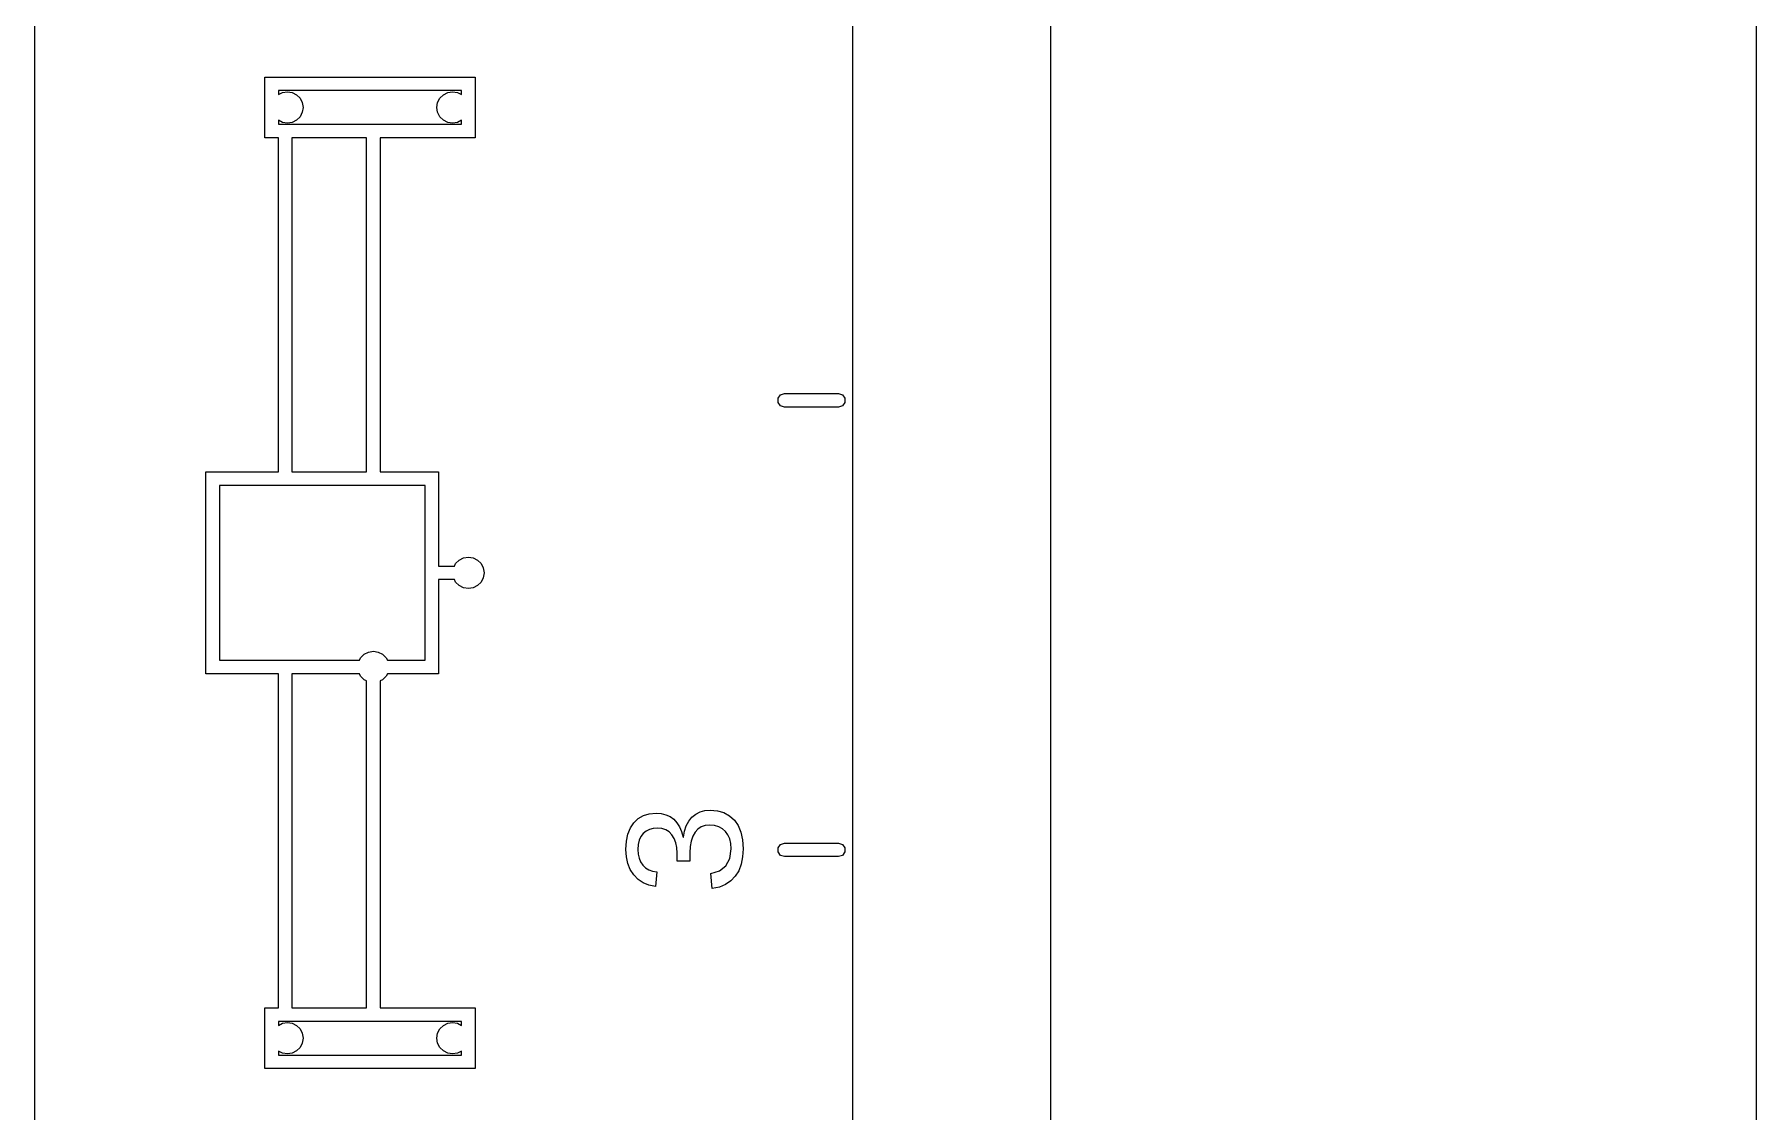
# Model space of a CAD drawing. Header units: metres. Extents: x -91 to 100, y 0 to 828.
# Drawn here: x -91 to 100.5, y 353.9 to 473.7 of the extents above; entities that cross this region are included whole.
import ezdxf

# ---------------------------------------------------------------- set-up
doc = ezdxf.new("R2010")
doc.units = ezdxf.units.M

msp = doc.modelspace()

# ---------------------------------------------------------------- linework, layer by layer
for p, q in [((-91, 485.84), (-91, 342.31)), ((0, 342.31), (0, 485.84)), ((22, 485.84), (22, 342.31)), ((100.5, 342.31), (100.5, 485.84)), ((-65.375, 462.185), (-65.375, 468.935)), ((-65.375, 468.935), (-42, 468.935)), ((-43.5, 467.435), (-63.875, 467.435)), ((-63.875, 467.435), (-63.875, 466.99)), ((-63.4158, 467.224), (-62.875, 467.31)), ((-62.875, 467.31), (-62.3342, 467.224)), ((-45.0408, 467.224), (-44.5, 467.31)), ((-44.5, 467.31), (-43.9592, 467.224)), ((-43.5, 466.99), (-43.5, 467.435)), ((-42, 468.935), (-42, 462.185)), ((-63.875, 466.99), (-63.4158, 467.224)), ((-62.3342, 467.224), (-61.8464, 466.976)), ((-61.8464, 466.976), (-61.4592, 466.589)), ((-61.4592, 466.589), (-61.2106, 466.101)), ((-61.2106, 466.101), (-61.125, 465.56)), ((-61.125, 465.56), (-61.2106, 465.019)), ((-46.25, 465.56), (-46.1643, 466.101)), ((-46.1643, 465.019), (-46.25, 465.56)), ((-46.1643, 466.101), (-45.9158, 466.589)), ((-45.9158, 466.589), (-45.5286, 466.976)), ((-45.5286, 466.976), (-45.0408, 467.224)), ((-43.9592, 467.224), (-43.5, 466.99)), ((-63.4158, 463.896), (-63.875, 464.13)), ((-63.875, 464.13), (-63.875, 463.685)), ((-63.875, 463.685), (-43.5, 463.685)), ((-62.875, 463.81), (-63.4158, 463.896)), ((-62.3342, 463.896), (-62.875, 463.81)), ((-61.8464, 464.144), (-62.3342, 463.896)), ((-61.4592, 464.531), (-61.8464, 464.144)), ((-61.2106, 465.019), (-61.4592, 464.531)), ((-45.9158, 464.531), (-46.1643, 465.019)), ((-45.5286, 464.144), (-45.9158, 464.531)), ((-45.0408, 463.896), (-45.5286, 464.144)), ((-44.5, 463.81), (-45.0408, 463.896)), ((-43.9592, 463.896), (-44.5, 463.81)), ((-43.5, 464.13), (-43.9592, 463.896)), ((-43.5, 463.685), (-43.5, 464.13)), ((-63.875, 462.185), (-65.375, 462.185)), ((-63.875, 425.029), (-63.875, 462.185)), ((-62.375, 462.185), (-62.375, 425.029)), ((-54.0625, 462.185), (-62.375, 462.185)), ((-54.0625, 425.029), (-54.0625, 462.185)), ((-42, 462.185), (-52.5625, 462.185)), ((-52.5625, 462.185), (-52.5625, 425.029)), ((-8.3008, 433.232), (-8.0283, 433.607)), ((-8.3008, 432.768), (-8.3008, 433.232)), ((-8.0283, 433.607), (-7.5875, 433.75)), ((-7.5875, 433.75), (-1.5875, 433.75)), ((-1.5875, 433.75), (-1.1467, 433.607)), ((-1.1467, 433.607), (-0.8742, 433.232)), ((-0.8742, 433.232), (-0.8742, 432.768)), ((-8.0283, 432.393), (-8.3008, 432.768)), ((-7.5875, 432.25), (-8.0283, 432.393)), ((-1.5875, 432.25), (-7.5875, 432.25)), ((-1.1467, 432.393), (-1.5875, 432.25)), ((-0.8742, 432.768), (-1.1467, 432.393)), ((-71.9375, 402.591), (-71.9375, 425.029)), ((-71.9375, 425.029), (-63.875, 425.029)), ((-70.4375, 423.529), (-70.4375, 404.091)), ((-47.5625, 423.529), (-70.4375, 423.529)), ((-62.375, 425.029), (-54.0625, 425.029)), ((-52.5625, 425.029), (-46.0625, 425.029)), ((-47.5625, 404.091), (-47.5625, 423.529)), ((-46.0625, 425.029), (-46.0625, 414.56)), ((-43.2908, 415.474), (-42.75, 415.56)), ((-42.75, 415.56), (-42.2092, 415.474)), ((-46.0625, 414.56), (-44.3077, 414.56)), ((-44.3077, 414.56), (-44.1658, 414.839)), ((-44.1658, 414.839), (-43.7786, 415.226)), ((-43.7786, 415.226), (-43.2908, 415.474)), ((-42.2092, 415.474), (-41.7214, 415.226)), ((-41.7214, 415.226), (-41.3342, 414.839)), ((-41.3342, 414.839), (-41.0857, 414.351)), ((-41.0857, 414.351), (-41, 413.81)), ((-41, 413.81), (-41.0857, 413.269)), ((-44.3077, 413.06), (-46.0625, 413.06)), ((-46.0625, 413.06), (-46.0625, 402.591)), ((-44.1658, 412.781), (-44.3077, 413.06)), ((-43.7786, 412.394), (-44.1658, 412.781)), ((-43.2908, 412.146), (-43.7786, 412.394)), ((-42.75, 412.06), (-43.2908, 412.146)), ((-42.2092, 412.146), (-42.75, 412.06)), ((-41.7214, 412.394), (-42.2092, 412.146)), ((-41.3342, 412.781), (-41.7214, 412.394)), ((-41.0857, 413.269), (-41.3342, 412.781)), ((-70.4375, 404.091), (-54.8702, 404.091)), ((-54.8702, 404.091), (-54.7283, 404.37)), ((-54.7283, 404.37), (-54.3411, 404.757)), ((-54.3411, 404.757), (-53.8533, 405.006)), ((-53.8533, 405.006), (-53.3125, 405.091)), ((-53.3125, 405.091), (-52.7717, 405.006)), ((-52.7717, 405.006), (-52.2839, 404.757)), ((-52.2839, 404.757), (-51.8967, 404.37)), ((-51.8967, 404.37), (-51.7548, 404.091)), ((-51.7548, 404.091), (-47.5625, 404.091)), ((-63.875, 402.591), (-71.9375, 402.591)), ((-63.875, 365.435), (-63.875, 402.591)), ((-54.8702, 402.591), (-62.375, 402.591)), ((-62.375, 402.591), (-62.375, 365.435)), ((-54.7283, 402.313), (-54.8702, 402.591)), ((-54.3411, 401.925), (-54.7283, 402.313)), ((-51.8967, 402.313), (-52.2839, 401.925)), ((-51.7547, 402.591), (-51.8967, 402.313)), ((-46.0625, 402.591), (-51.7547, 402.591)), ((-54.0625, 401.784), (-54.3411, 401.925)), ((-54.0625, 365.435), (-54.0625, 401.784)), ((-52.2839, 401.925), (-52.5625, 401.783)), ((-52.5625, 401.783), (-52.5625, 365.435)), ((-23.2852, 386.814), (-22.6251, 387.012)), ((-22.6251, 387.012), (-21.878, 387.078)), ((-21.878, 387.078), (-21.2998, 387.035)), ((-21.2998, 387.035), (-20.7784, 386.908)), ((-20.7784, 386.908), (-20.3137, 386.696)), ((-17.8885, 386.637), (-17.4629, 386.983)), ((-17.4629, 386.983), (-16.9855, 387.23)), ((-16.9855, 387.23), (-16.4565, 387.379)), ((-16.4565, 387.379), (-15.8758, 387.428)), ((-15.8758, 387.428), (-15.0492, 387.358)), ((-15.0492, 387.358), (-14.3215, 387.149)), ((-14.3215, 387.149), (-13.6925, 386.801)), ((-25.0081, 384.754), (-24.7316, 385.441)), ((-24.7316, 385.441), (-24.3443, 386.022)), ((-24.3443, 386.022), (-23.8583, 386.484)), ((-23.8583, 386.484), (-23.2852, 386.814)), ((-22.9901, 385.079), (-23.3111, 384.818)), ((-22.6158, 385.266), (-22.9901, 385.079)), ((-22.1882, 385.378), (-22.6158, 385.266)), ((-21.7072, 385.415), (-22.1882, 385.378)), ((-21.2229, 385.37), (-21.7072, 385.415)), ((-20.7941, 385.232), (-21.2229, 385.37)), ((-20.421, 385.003), (-20.7941, 385.232)), ((-20.1034, 384.683), (-20.421, 385.003)), ((-20.3137, 386.696), (-19.9057, 386.399)), ((-19.9057, 386.399), (-19.5567, 386.022)), ((-19.5567, 386.022), (-19.2689, 385.567)), ((-19.2689, 385.567), (-19.0423, 385.036)), ((-19.0423, 385.036), (-18.8768, 384.427)), ((-18.8409, 384.427), (-18.7241, 385.098)), ((-18.7241, 385.098), (-18.5264, 385.689)), ((-18.5264, 385.689), (-18.2479, 386.203)), ((-18.2479, 386.203), (-17.8885, 386.637)), ((-17.5426, 384.953), (-17.7961, 384.511)), ((-17.2244, 385.301), (-17.5426, 384.953)), ((-16.8496, 385.549), (-17.2244, 385.301)), ((-16.418, 385.698), (-16.8496, 385.549)), ((-15.9298, 385.748), (-16.418, 385.698)), ((-15.3733, 385.704), (-15.9298, 385.748)), ((-14.8897, 385.574), (-15.3733, 385.704)), ((-14.4792, 385.356), (-14.8897, 385.574)), ((-14.1417, 385.051), (-14.4792, 385.356)), ((-13.8783, 384.67), (-14.1417, 385.051)), ((-13.6925, 386.801), (-13.1624, 386.314)), ((-13.1624, 386.314), (-12.7418, 385.697)), ((-12.7418, 385.697), (-12.4413, 384.962)), ((-12.4413, 384.962), (-12.261, 384.107)), ((-25.2294, 383.061), (-25.1741, 383.961)), ((-25.1749, 382.229), (-25.2294, 383.061)), ((-25.1741, 383.961), (-25.0081, 384.754)), ((-23.8629, 383.596), (-23.8996, 383.043)), ((-23.8996, 383.043), (-23.8654, 382.534)), ((-23.7525, 384.075), (-23.8629, 383.596)), ((-23.5686, 384.483), (-23.7525, 384.075)), ((-23.3111, 384.818), (-23.5686, 384.483)), ((-19.8498, 384.28), (-20.1034, 384.683)), ((-19.6687, 383.801), (-19.8498, 384.28)), ((-19.5601, 383.249), (-19.6687, 383.801)), ((-19.5238, 382.621), (-19.5601, 383.249)), ((-18.8768, 384.427), (-18.8409, 384.427)), ((-18.0859, 383.363), (-18.1221, 382.657)), ((-17.9772, 383.981), (-18.0859, 383.363)), ((-17.7961, 384.511), (-17.9772, 383.981)), ((-13.6902, 384.224), (-13.8783, 384.67)), ((-13.5774, 383.711), (-13.6902, 384.224)), ((-13.6801, 382.048), (-13.5397, 383.133)), ((-13.5397, 383.133), (-13.5774, 383.711)), ((-12.261, 384.107), (-12.201, 383.133)), ((-12.201, 383.133), (-12.2551, 382.22)), ((-8.3008, 383.232), (-8.0283, 383.607)), ((-8.3008, 382.768), (-8.3008, 383.232)), ((-8.0283, 383.607), (-7.5875, 383.75)), ((-7.5875, 383.75), (-1.5875, 383.75)), ((-1.5875, 383.75), (-1.1467, 383.607)), ((-1.1467, 383.607), (-0.8742, 383.232)), ((-0.8742, 383.232), (-0.8742, 382.768)), ((-25.0115, 381.477), (-25.1749, 382.229)), ((-24.7392, 380.803), (-25.0115, 381.477)), ((-23.8654, 382.534), (-23.7626, 382.076)), ((-23.7626, 382.076), (-23.5913, 381.669)), ((-23.5913, 381.669), (-23.3515, 381.314)), ((-23.3515, 381.314), (-23.0494, 381.018)), ((-19.5238, 381.74), (-19.5238, 382.621)), ((-18.1221, 381.74), (-19.5238, 381.74)), ((-18.1221, 382.657), (-18.1221, 381.74)), ((-14.8033, 380.669), (-14.1013, 381.226)), ((-14.1013, 381.226), (-13.6801, 382.048)), ((-12.4177, 381.405), (-12.6887, 380.686)), ((-12.2551, 382.22), (-12.4177, 381.405)), ((-8.0283, 382.393), (-8.3008, 382.768)), ((-7.5875, 382.25), (-8.0283, 382.393)), ((-1.5875, 382.25), (-7.5875, 382.25)), ((-1.1467, 382.393), (-1.5875, 382.25)), ((-0.8742, 382.768), (-1.1467, 382.393)), ((-24.3578, 380.209), (-24.7392, 380.803)), ((-23.8794, 379.712), (-24.3578, 380.209)), ((-23.3156, 379.331), (-23.8794, 379.712)), ((-22.6664, 379.067), (-23.3156, 379.331)), ((-23.0494, 381.018), (-22.6911, 380.791)), ((-22.6911, 380.791), (-22.2767, 380.634)), ((-22.2767, 380.634), (-21.806, 380.545)), ((-21.806, 380.545), (-21.9319, 378.919)), ((-15.786, 380.375), (-14.8033, 380.669)), ((-15.6332, 378.703), (-15.786, 380.375)), ((-13.5535, 379.55), (-14.1429, 379.152)), ((-13.068, 380.065), (-13.5535, 379.55)), ((-12.6887, 380.686), (-13.068, 380.065)), ((-21.9319, 378.919), (-22.6664, 379.067)), ((-14.8361, 378.869), (-15.6332, 378.703)), ((-14.1429, 379.152), (-14.8361, 378.869)), ((-65.375, 358.685), (-65.375, 365.435)), ((-65.375, 365.435), (-63.875, 365.435)), ((-43.5, 363.935), (-63.875, 363.935)), ((-63.875, 363.935), (-63.875, 363.49)), ((-62.375, 365.435), (-54.0625, 365.435)), ((-52.5625, 365.435), (-42, 365.435)), ((-43.5, 363.49), (-43.5, 363.935)), ((-42, 365.435), (-42, 358.685)), ((-63.875, 363.49), (-63.4158, 363.724)), ((-63.4158, 363.724), (-62.875, 363.81)), ((-62.875, 363.81), (-62.3342, 363.724)), ((-62.3342, 363.724), (-61.8464, 363.476)), ((-61.8464, 363.476), (-61.4592, 363.089)), ((-61.4592, 363.089), (-61.2106, 362.601)), ((-61.2106, 362.601), (-61.125, 362.06)), ((-61.125, 362.06), (-61.2106, 361.519)), ((-46.25, 362.06), (-46.1643, 362.601)), ((-46.1643, 361.519), (-46.25, 362.06)), ((-46.1643, 362.601), (-45.9158, 363.089)), ((-45.9158, 363.089), (-45.5286, 363.476)), ((-45.5286, 363.476), (-45.0408, 363.724)), ((-45.0408, 363.724), (-44.5, 363.81)), ((-44.5, 363.81), (-43.9592, 363.724)), ((-43.9592, 363.724), (-43.5, 363.49)), ((-63.4158, 360.396), (-63.875, 360.63)), ((-63.875, 360.63), (-63.875, 360.185)), ((-63.875, 360.185), (-43.5, 360.185)), ((-62.875, 360.31), (-63.4158, 360.396)), ((-62.3342, 360.396), (-62.875, 360.31)), ((-61.8464, 360.644), (-62.3342, 360.396)), ((-61.4592, 361.031), (-61.8464, 360.644)), ((-61.2106, 361.519), (-61.4592, 361.031)), ((-45.9158, 361.031), (-46.1643, 361.519)), ((-45.5286, 360.644), (-45.9158, 361.031)), ((-45.0408, 360.396), (-45.5286, 360.644)), ((-44.5, 360.31), (-45.0408, 360.396)), ((-43.9592, 360.396), (-44.5, 360.31)), ((-43.5, 360.63), (-43.9592, 360.396)), ((-43.5, 360.185), (-43.5, 360.63)), ((-42, 358.685), (-65.375, 358.685))]:
    msp.add_line(p, q)

doc.saveas('drawing.dxf')
